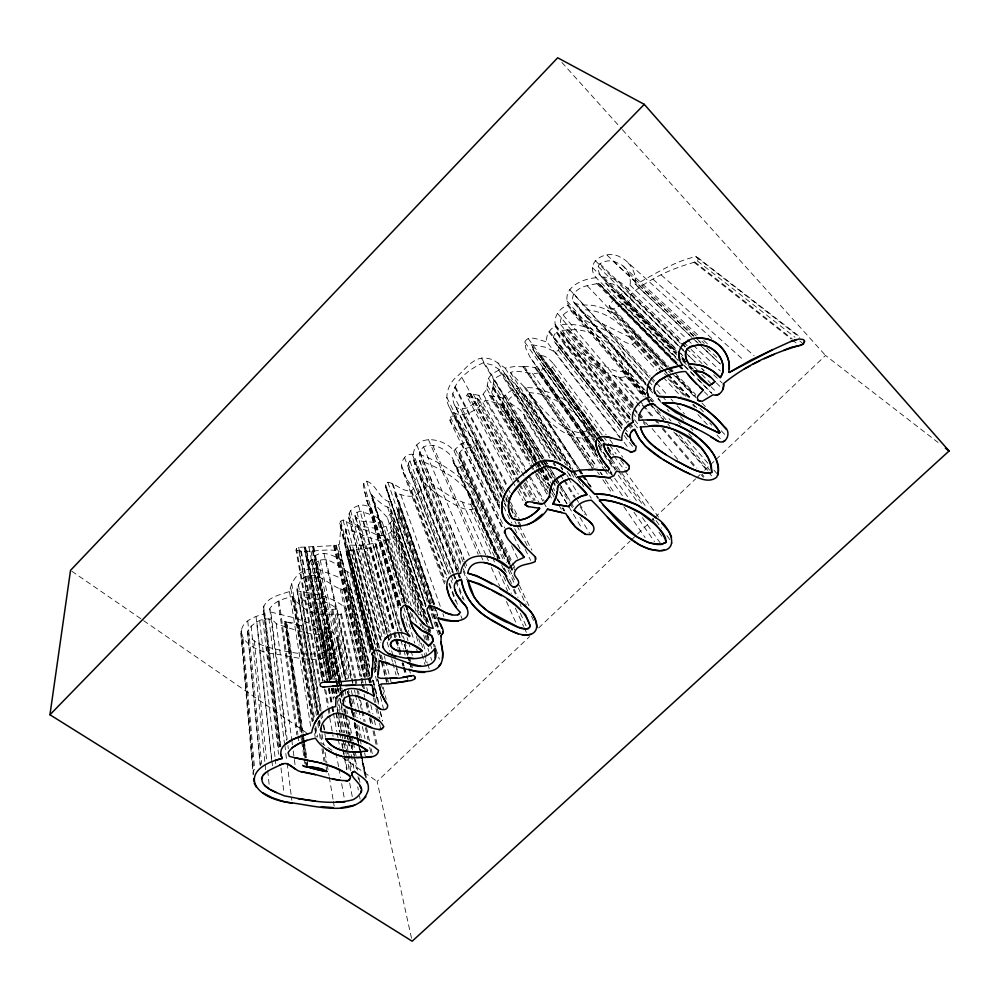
<?xml version="1.0" encoding="UTF-8"?>
<svg xmlns="http://www.w3.org/2000/svg" width="999" height="999" viewBox="0 0 999 999"><rect width="100%" height="100%" fill="white"/><g stroke="black" fill="none" stroke-linecap="round" stroke-linejoin="round"><path stroke-width="0.75" stroke-dasharray="5 3.75" d="M460.751 577.971L413.973 459.727L413.436 460.252C407.467 459.69 407.292 466.433 409.203 470.354L448.851 574.363M499.225 507.13L466.633 441.558C462.4 433.429 448.988 426.436 450.312 416.845L453.009 415.846L455.269 416.82L464.523 429.657L476.098 441.408L502.922 493.693M536.663 460.664L492.794 387.088L494.006 379.845L496.94 377.01L501.835 374.513L504.245 373.813L505.606 374.463L518.731 388.087L570.604 468.693M567.932 341.446C576.71 351.136 588.461 357.492 599.8 363.686C603.621 364.635 624.387 378.459 623.451 367.557C618.244 344.643 591.158 327.11 568.369 330.007L561.987 330.344L566.62 339.797L630.469 419.143M372.689 649.874L347.852 550.461L346.978 550.312L346.029 550.849L348.077 559.103L353.446 568.831L353.109 571.278L350.187 573.014C339.797 568.806 328.621 554.12 316.596 561.913L316.071 567.932C326.611 574.637 344.305 575.374 350.412 587.874L348.027 590.322C332.242 590.784 320.642 569.78 305.17 576.898A10.889 9.428 -11.4 0 0 300.924 580.194L297.078 588.036L297.377 590.859C314.473 593.893 333.067 596.291 346.216 608.803C344.418 618.281 328.908 613.786 321.69 614.26C309.59 613.586 299.163 606.505 292.67 596.54C284.403 598.389 274.4 601.086 269.73 608.791L270.804 612.075L287.163 739.435M444.48 583.878L403.159 472.252C398.938 464.498 403.509 453.059 413.386 454.333L459.577 570.342M433.616 604.757L395.017 493.056C402.759 494.78 414.535 500.374 419.518 491.008C422.527 482.567 410.901 477.959 409.203 470.354M509.153 564.56L462.237 464.922C463.698 460.839 457.592 458.204 458.728 454.645C461.301 446.69 470.442 448.551 476.048 445.354L476.098 441.408M355.02 515.184L355.032 515.896A2.722 2.423 -14.9 0 0 355.294 516.733L360.839 520.854A10.452 9.316 -15.6 0 0 363.624 521.453C367.644 520.829 391.121 526.61 376.835 517.544A32.193 28.359 -14.8 0 0 372.14 515.097L360.514 511.251A5.982 5.32 -15.1 0 0 359.39 511.338L356.256 512.849A7.093 6.319 -15.3 0 0 355.544 513.936L355.02 515.184L387.487 633.728M403.159 472.252L407.305 480.019L413.698 488.536L411.613 490.621C402.372 492.295 396.079 483.416 387.874 482.242L385.577 484.777L385.676 486.975L425.736 606.83M395.017 493.056C394.88 498.076 402.372 503.708 397.889 508.216L397.927 510.601C398.751 520.679 403.084 536.675 388.811 539.772C373.763 543.419 360.389 531.643 345.829 529.645L344.717 543.444L370.966 649.387M370.754 649.625L339.548 523.526C339.885 520.379 344.131 518.793 346.216 521.328C354.245 527.222 364.635 529.22 373.688 533.329C383.316 539.285 398.164 532.267 392.557 519.817C385.364 532.455 369.43 527.135 358.004 525.836A18.482 16.483 -15.7 0 1 353.434 523.301C339.161 513.349 361.351 497.977 370.966 508.828L400 605.382M280.806 746.141L264.885 613.823C224.975 623.089 241.646 649.475 273.501 653.945C292.557 655.456 330.632 670.292 337.987 643.481L337.949 642.607C338.536 634.777 330.819 631.518 326.011 626.935L323.414 629.145L333.129 679.457M620.004 437.937L546.69 341.633C545.766 334.927 549.912 328.758 555.794 325.924L555.319 325.387C553.334 316.533 559.802 307.342 568.394 305.132L645.779 394.056M621.878 428.571L555.519 343.144C552.285 339.997 552.884 333.991 557.142 332.168C565.322 352.26 586.775 361.813 604.695 371.553C611.276 374.3 622.527 381.63 628.458 373.963C630.681 341.945 588.96 321.278 560.639 324.625C558.304 315.771 571.266 304.832 577.272 314.76C586.838 323.014 599.375 326.473 610.027 333.042C617.694 336.089 623.9 343.768 632.429 344.23C641.346 339.485 632.167 329.046 627.185 325.112C617.644 315.147 605.569 307.13 591.658 305.282C583.866 304.52 568.144 306.793 573.801 293.856C579.32 285.764 590.134 285.177 598.801 283.304L678.109 363.848M319.305 682.567L296.029 550.199L296.466 548.276L298.689 547.327L335.789 545.579L366.408 676.248M499.662 508.728L449.35 407.38C444.18 397.814 447.577 385.676 454.957 378.271C464.635 370.679 473.551 355.095 488.024 358.441A27.71 25.45 -31.4 0 1 494.368 360.602L505.169 368.119L514.747 366.483L523.563 366.795L592.807 468.731M601.548 276.973L606.405 277.322A32.405 29.196 -45.7 0 1 615.534 279.595L621.203 282.867L628.171 288.923L629.994 285.09A18.357 16.533 -48.3 0 0 630.282 280.382L628.383 273.064L623.938 266.845A23.389 21.091 -48.2 0 0 621.203 264.61L614.385 261.538L608.915 260.839A19.206 17.333 -48.6 0 0 601.386 262.874C595.491 265.447 598.776 273.227 601.548 276.973L677.135 352.147M511.988 480.244L466.533 395.829C468.618 389.96 476.635 396.578 481.031 395.204A4.133 3.796 -30.9 0 0 482.679 394.655L486.6 389.585L488.523 378.521A12.45 11.389 -33.2 0 1 489.885 376.373L493.531 373.002L499.537 369.73L555.943 459.39M594.917 438.299L581.68 420.079L567.694 407.23A49.725 44.256 -31.8 0 0 563.811 404.682L552.36 398.489A201.286 174.251 -21.7 0 0 546.041 395.829L539.023 393.806L529.12 392.52L581.818 473.976M678.383 360.714L596.166 277.747C583.079 262.088 607.005 248.564 620.342 257.218A28.184 25.437 -48.3 0 1 627.022 261.676L711.975 338.561M385.676 486.975L390.934 502.035C379.258 500.499 377.06 484.577 366.708 481.206L364.273 482.592L363.336 485.564L366.67 500.174L398.651 607.454M492.794 387.088L492.632 389.036A14.585 13.387 -31 0 1 491.883 391.558L489.722 395.691L529.395 463.948M470.354 494.642L472.877 503.159L470.679 504.27L466.97 503.871L452.572 497.927L432.455 484.515A41.034 36.951 -25.5 0 1 428.334 480.232L423.364 472.04L419.555 460.564C438.536 467.132 458.304 478.221 470.354 494.642L501.111 561.251M692.007 337.487L635.077 284.053C636.788 275.824 632.667 267.482 627.022 261.676M270.804 612.075L295.392 618.119L308.766 623.014L322.128 630.419L322.615 632.817L321.191 634.927C306.069 634.278 290.597 628.471 276.248 623.763C268.319 612.862 251.973 622.402 247.49 631.48L260.202 764.884M499.537 369.73L492.195 364.972L483.491 362.712C468.181 369.268 447.04 385.539 454.158 404.308L501.148 496.84M339.548 523.526L340.884 525.262L339.51 544.193L335.789 545.579M463.024 561.763L419.243 454.42C422.677 437.337 446.253 447.415 452.31 457.804L498.401 557.966M413.386 454.333C415.122 432.804 444.043 438.062 453.933 450.811L506.418 562.562M296.029 550.199C309.478 553.621 325.974 547.539 340.234 551.323L341.895 560.751C333.853 555.144 318.606 548.126 312.237 559.465L309.727 561.575L309.503 569.03C298.002 570.941 291.308 581.268 289.485 591.545C280.344 594.705 263.649 597.889 263.336 609.989L279.745 748.051M602.285 446.078L538.174 357.192L539.547 355.819C545.429 354.545 549.912 359.952 553.508 363.798C554.507 369.468 546.416 369.618 542.819 368.007L540.709 372.103C531.306 376.548 520.479 368.706 510.402 372.452L524.787 387.462L532.966 387.874L540.109 389.573L551.585 393.294L561.038 397.689A101.074 89.523 -28 0 1 577.634 409.428C588.661 415.609 601.336 440.209 578.921 437.887C554.033 433.291 539.31 409.503 522.277 392.944C516.421 392.857 510.501 396.091 507.854 401.411C513.424 405.969 531.256 413.998 522.202 422.764L518.044 422.54L513.286 419.518A45.867 41.446 -36.2 0 1 506.968 413.474L500.961 404.158L485.402 400.025C478.484 410.402 457.442 422.664 449.35 407.38M418.593 614.872L387.262 517.382L390.884 513.099A4.446 3.959 -17.5 0 0 391.071 511.975L389.46 507.967L385.114 506.106A15.447 13.849 -18.2 0 1 382.967 504.957L371.69 495.267L404.995 603.334M595.404 436.988L535.414 353.733L531.143 344.568L545.279 347.177L555.194 351.973L558.429 350.299L558.965 348.663L558.928 346.965L555.519 343.144M665.734 366.596L609.889 308.142L609.228 305.794L609.964 304.121L614.085 299.45L682.579 369.131M595.941 450.911L530.531 358.104L525.973 348.863L524.712 342.07C528.921 333.616 540.397 341.134 546.69 341.633M347.852 550.461L373.351 547.502L375.811 546.378L376.286 544.18L374.95 543.119L363.211 545.242L354.82 545.254L347.39 545.017L344.717 543.444M596.166 277.747C582.392 278.659 561.001 287.899 568.394 305.132M609.889 308.142L613.523 309.016L623.101 303.821A7.193 6.431 -47.4 0 0 627.26 303.321L630.719 299.038L630.719 294.393C648.701 279.046 671.39 268.581 694.08 262.362L696.415 261.9L698.114 259.765L697.851 257.817L695.866 256.631C674.337 261.388 654.782 274.026 635.564 284.565M539.885 459.028L503.171 398.164L506.593 393.756L512.15 389.897A15.709 14.211 -33.1 0 1 516.196 388.586L518.731 388.087M523.563 366.795L526.773 366.321L535.714 367.644L536.825 366.046L530.531 358.104M453.933 450.811L459.927 444.518L466.633 441.558M462.237 464.922L460.127 467.02C455.057 468.506 452.872 461.6 452.31 457.804M466.533 395.829C480.094 400.574 483.466 396.953 468.256 407.38A16.621 15.297 -29 0 1 464.76 408.479L459.465 408.791L456.006 407.417A25.812 23.664 -30.5 0 1 454.57 405.119L454.158 404.308M370.966 508.828L371.478 508.316L368.581 505.432L366.67 500.174M579.895 309.89L592.719 319.068L628.783 336.7L629.333 336.151C621.066 323.239 607.28 313.374 592.057 310.589A52.148 46.903 -40.3 0 0 584.04 309.79L579.895 309.89L645.854 384.303M411.501 938.173L377.123 781.393L529.595 636.563M538.636 627.971L630.119 541.071M631.256 539.997L649.325 522.827M650.449 521.765L653.846 518.543M654.969 517.47L695.629 478.846M696.765 477.772L700.149 474.55M704.67 470.267L709.19 465.971M710.314 464.897L714.834 460.601M715.971 459.528L825.524 355.469L938.049 442.482M678.508 345.841L623.738 292.332L619.318 295.741L611.9 290.047L605.744 282.992L612.662 283.903L619.355 287.862L678.683 345.904M583.216 421.99L585.614 426.173L586.638 430.794L582.492 432.53A25.549 22.677 -36.9 0 1 577.572 432.33C556.63 427.759 542.957 408.653 529.258 393.831M336.9 608.741C325.811 610.938 311.438 609.865 303.696 600.436A41.571 36.114 -13.3 0 1 301.411 597.377C313.848 598.051 327.048 600.574 336.9 608.741L352.897 682.717M301.498 740.371L284.34 621.565L285.115 621.278L302.36 736.325M247.49 631.48C250.175 642.095 263.399 646.078 272.902 648.501C289.635 652.197 307.979 656.63 324.9 652.222A13.474 11.401 -12.4 0 0 330.619 647.414C334.777 640.571 326.723 634.44 323.414 629.145M303.109 733.116L286.738 622.027L293.981 623.051L302.647 626.41L317.445 714.997M413.973 459.727C416.371 478.708 431.381 491.545 447.19 500.249C455.544 504.745 465.159 512.325 475.149 508.591C483.878 501.273 473.688 488.798 467.457 483.354C453.096 471.578 437.038 460.064 419.243 454.42M503.184 398.164A82.68 73.864 -26 0 0 494.43 396.403L489.722 395.691M284.34 621.565L285.689 622.115M286.738 622.027L297.752 625.399A80.42 70.417 -12.2 0 0 302.647 626.41M71.816 571.241L142.37 619.805M143.644 620.691L309.128 734.59M320.679 742.544L332.217 750.486M342.482 757.554L377.123 781.393M614.085 299.45L608.741 294.68M697.352 257.317L799.824 336.763M695.866 256.631L799.637 337.312M697.439 260.989L794.904 337.212M799.774 341.034L802.209 342.932M694.642 261.8L792.145 338.786M694.08 262.362L790.833 338.773M792.057 339.747L796.952 343.606M661.176 274.975L754.083 355.694M653.021 279.208L744.355 360.726M623.064 266.034L699.238 336.313M703.783 340.509L708.328 344.705M628.383 273.064L696.278 336.039M701.947 341.283L704.208 343.381M606.917 255.07L695.391 337.412M696.515 338.461L702.172 343.731M706.693 347.939L716.857 357.417M613.049 261.164L694.405 337.025M698.925 341.246L701.186 343.356M635.077 284.053L691.47 336.938M695.978 341.159L698.239 343.281M703.883 348.564L720.803 364.435M693.131 338.549L698.776 343.843M699.912 344.905L720.229 363.961M387.262 517.382L377.684 507.442L373.264 500.199A31.031 27.835 -19.2 0 1 371.69 495.267M629.994 285.09L686.488 338.773M687.612 339.847L692.132 344.143M693.269 345.217L720.379 370.979M626.448 287.25L682.492 341.183M683.616 342.27L689.984 348.414M691.108 349.5L708.603 366.321M599.85 263.724L680.981 342.22M682.092 343.294L686.538 347.59M630.719 294.393L680.831 342.957M681.355 343.506L685.814 347.827M686.388 348.351L701.985 363.461M713.673 374.825L722.027 382.892M595.129 260.539L681.043 343.931M598.164 266.596L678.92 345.567M680.019 346.653L684.452 350.974M679.782 346.978L695.267 362.137L679.357 346.815M701.897 368.631L704.12 370.804M701.598 368.606L704.058 370.879M716.283 382.842L721.84 388.286M621.053 294.505L676.311 349.238M680.731 353.609L682.941 355.806M694.005 366.745L697.314 370.03M701.735 374.413L711.688 384.265M603.546 277.21L677.247 350.212M678.346 351.298L682.754 355.656M592.395 267.595L676.435 351.124M681.518 356.506L684.814 359.777M627.26 303.321L676.835 352.709M682.342 358.191L685.651 361.488M690.059 365.871L693.368 369.168M710.988 386.725L716.495 392.207M619.318 295.741L676.548 352.809M682.055 358.291L685.364 361.588M689.76 365.971L693.069 369.268M605.744 282.992L676.323 353.471M681.83 358.978L692.856 369.992M611.276 289.435L677.21 355.419M682.704 360.914L692.594 370.816M623.101 303.821L676.623 357.692M684.265 365.384L694.093 375.274M698.463 379.67L711.575 392.869M622.527 303.546L678.171 359.59M684.715 366.183L711.987 393.668M679.195 364.96L683.541 369.368M598.801 283.304L677.934 364.198M679.02 365.297L683.378 369.73M597.926 283.404L682.742 369.792M704.432 391.87L707.679 395.192M677.846 365.072L600.586 285.539M678.146 365.372L682.479 369.78M613.473 300.012L676.435 364.223M596.915 283.666L675.886 364.298M620.079 288.511L623.738 292.332M613.523 309.016L668.693 366.396M669.767 367.532L674.1 372.028M675.174 373.151L695.729 394.53M609.228 305.794L668.269 367.37M669.342 368.494L672.564 371.853M676.86 376.336L695.117 395.367M631.118 329.083L667.582 367.157M668.656 368.269L671.877 371.628M676.161 376.111L695.466 396.266M701.897 402.984L706.193 407.467M634.577 333.454L666.907 367.27M667.981 368.394L671.216 371.778M675.536 376.286L696.003 397.702M672.177 373.351L695.804 398.077M587.125 285.702L664.248 366.708M668.531 371.203L670.679 373.451M607.404 310.052L662.911 368.743M663.985 369.867L667.182 373.251M668.244 374.388L690.671 398.089M636.063 340.622L662.687 368.793M663.748 369.917L666.945 373.301M668.019 374.425L690.384 398.089M699.974 408.229L705.294 413.861M721.278 430.769L725.536 435.277M624.75 329.757L660.739 367.919M667.095 374.65L689.322 398.226M629.333 336.151L660.239 369.018M664.497 373.551L686.875 397.352M693.269 404.145L697.527 408.678M628.783 336.7L661.775 371.865M668.156 378.671L685.177 396.828M692.632 404.757L694.755 407.03M709.652 422.914L711.788 425.187M632.429 344.23L656.718 370.317M663.061 377.123L681.006 396.403M697.901 414.548L707.404 424.75M716.907 434.965L721.141 439.498M602.509 323.639L650.249 376.186M651.286 377.335L655.444 381.905M656.48 383.042L666.857 394.468M671.003 399.038L673.089 401.323M677.235 405.894L684.502 413.898M573.801 293.856L649.425 377.447M650.461 378.596L654.607 383.179M569.605 289.51L649.75 378.171M561.863 62.413L621.266 128.434M622.302 129.595L825.524 355.469M621.765 351.198L647.539 379.92M648.563 381.069L652.697 385.664M656.818 390.272L660.938 394.867M661.962 396.016L666.083 400.611M680.519 416.695L683.616 420.142M690.821 428.196L692.881 430.494M576.423 304.508L646.103 382.867M647.127 384.016L652.247 389.785M573.351 301.686L645.554 383.004M649.687 387.649L651.748 389.972M574.562 303.484L645.891 383.878M646.927 385.052L652.085 390.871M646.877 385.464L652.035 391.271M658.216 398.251L660.277 400.574M615.646 351.074L645.516 384.827M649.637 389.485L652.722 392.982M657.879 398.801L660.963 402.297M667.145 409.278L669.205 411.6M678.471 422.077L680.531 424.413M688.773 433.716L691.857 437.212M566.97 300.924L645.242 390.359M629.008 372.902L645.404 391.67M650.524 397.527L654.62 402.222M668.955 418.643L671.003 420.991M687.399 439.747L707.879 463.211M714.023 470.242L717.107 473.763M650.786 399.75L652.822 402.098M573.738 311.626L645.829 394.518M649.887 399.188L651.922 401.523M567.444 305.407L645.666 395.567M623.526 370.704L645.829 396.453M646.84 397.614L650.898 402.297M656.98 409.315L666.108 419.855M679.295 435.064L709.715 470.179M570.604 310.527L645.229 396.815M646.241 397.977L650.274 402.647M622.29 371.303L646.565 399.413M647.577 400.587L650.611 404.108M651.623 405.282L663.761 419.33M667.794 424.026L669.817 426.361M675.886 433.391L710.277 473.226M625.998 376.511L643.281 396.566M649.387 403.646L663.611 420.167M673.788 431.968L707.329 470.904M708.341 472.077L712.412 476.798M619.655 377.135L638.723 399.6M639.722 400.786L642.732 404.333M643.743 405.519L654.77 418.519M655.781 419.705L658.791 423.251M662.799 427.984L696.915 468.181M701.935 474.088L703.933 476.461M618.269 376.81L638.286 400.449M642.282 405.182L653.296 418.181M654.295 419.368L657.292 422.914M662.3 428.821L694.317 466.658M701.323 474.925L703.321 477.297M563.161 314.972L640.297 406.73M557.442 313.336L634.565 406.131M596.94 362.013L633.403 405.981M639.31 413.111L643.256 417.869M652.122 428.559L677.747 459.465M569.018 329.707L633.004 407.093M633.99 408.279L637.924 413.049M638.91 414.235L641.87 417.807M645.804 422.565L647.777 424.95M567.857 329.508L637.175 413.399M638.149 414.597L641.096 418.169M642.082 419.355L646.415 424.75M566.845 329.645L631.493 408.254M643.244 422.54L645.204 424.925M560.639 324.625L637.025 417.994M561.987 330.344L630.606 414.935M634.527 419.767L639.422 425.811M555.132 324.563L630.494 417.994M555.319 325.387L630.694 418.943M634.377 424.001L638.286 428.858M555.044 326.323L630.357 420.079M535.414 353.733L538.174 357.192M557.142 332.168L628.783 421.953M629.745 423.164L632.654 426.81M556.331 332.48L627.822 422.315M628.783 423.526L631.68 427.172M563.973 343.918L626.835 423.214M627.809 424.438L630.706 428.096M549.462 331.268L624.537 427.085M553.371 337.175L623.264 426.536M624.213 427.759L628.046 432.654M548.901 331.893L622.889 426.61M558.928 346.965L621.915 427.947M625.736 432.854L628.596 436.538M557.005 344.792L621.653 427.972M625.461 432.867L628.309 436.538M625.674 433.454L628.508 437.112M558.429 350.299L620.304 430.494M624.113 435.427L633.628 447.764M555.194 351.973L620.317 437.375M624.1 442.32L628.808 448.514M553.508 363.798L606.181 434.802M609.865 439.797L612.637 443.531M616.333 448.514L622.802 457.23M552.609 367.482L602.322 435.139M603.234 436.388L608.766 443.906M609.677 445.167L616.121 453.933M620.729 460.202L626.248 467.719M541.158 355.582L599.425 435.464M600.337 436.713L603.97 441.708M607.617 446.703L613.074 454.183M550.362 368.456L604.345 442.52M607.617 447.202L613.498 455.082M613.985 455.944L624.475 470.142M624.912 470.929L658.578 517.132M528.134 338.436L599.038 435.801M540.084 355.781L598.176 435.714M599.088 436.963L602.709 441.958M607.255 448.201L611.788 454.445M539.547 355.819L597.564 435.751M598.476 437L602.097 441.995M608.441 450.749L611.163 454.495M531.143 344.568L596.952 435.289M597.864 436.551L601.523 441.595M532.717 349.313L596.028 437.05M596.927 438.311L601.448 444.58M611.8 459.228L620.841 471.753M621.74 473.014L647.052 508.091M656.081 520.629L661.513 528.146M666.932 535.664L672.352 543.181M596.316 438.249L601.76 445.829M598.513 443.306L602.122 448.326M610.227 459.602L617.419 469.63M618.319 470.891L643.531 505.981M652.534 518.518L654.333 521.028M524.712 342.07L593.98 438.823M543.331 368.369L594.58 440.01M598.189 445.03L615.272 468.918M542.819 368.007L594.03 439.622M598.513 445.904L615.584 469.78M586.638 430.794L594.78 442.195M599.3 448.539L614.66 470.079M618.269 475.149L638.161 503.021M658.94 532.18L663.461 538.511M536.825 366.046L594.193 447.29M540.709 372.103L596.003 450.512M610.277 470.754L612.062 473.276M582.492 432.53L595.916 451.598M610.227 471.94L613.811 477.023M614.697 478.296L629.907 499.9M642.432 517.707L661.226 544.393M539.772 372.552L595.816 452.285M610.052 472.539L611.838 475.074M535.714 367.644L597.352 455.482M539.073 372.977L598.563 457.842M599.45 459.103L605.669 467.969M606.555 469.243L610.988 475.574M534.627 367.395L605.007 467.932M582.217 437.962L603.633 468.681M604.52 469.967L623.264 496.84M633.965 512.2L654.482 541.645M532.529 373.364L597.052 467.145M600.586 472.29L602.36 474.862M571.765 430.869L596.503 466.87M600.037 472.003L601.81 474.575M605.344 479.72L615.072 493.868M623.9 506.718L645.117 537.587M541.52 389.997L594.105 466.945M597.614 472.077L599.363 474.637M602.872 479.77L612.512 493.881M524.113 366.258L593.468 468.094M522.952 366.583L592.095 468.494M529.12 392.52L579.158 468.643M580.007 469.93L591.033 486.713M596.965 495.741L598.663 498.314M525.524 387.437L578.359 467.869M579.208 469.168L582.617 474.35M583.466 475.649L591.146 487.325M582.667 475.262L590.297 486.9M596.241 495.954L597.926 498.538M524.163 387.05L577.659 468.756M578.508 470.054L581.056 473.951M581.905 475.237L586.151 481.73M510.402 372.452L572.839 469.006M573.676 470.304L577.06 475.524M525.062 395.716L572.827 469.642M573.663 470.941L577.01 476.136M582.042 483.916L583.716 486.513M589.585 495.591L591.258 498.176M522.277 392.944L571.166 468.831M572.015 470.142L577.072 477.997M577.909 479.295L581.281 484.527M573.95 473.901L577.297 479.095M505.169 368.119L567.657 465.422M517.057 388.449L566.183 465.234M571.191 473.039L574.512 478.246M506.655 375.474L561.7 462.025M569.205 473.838L570.866 476.461M505.606 374.463L561.338 462.212M567.157 471.391L570.479 476.623M497.952 362.824L560.064 460.714M503.121 374.026L557.654 460.452M566.733 474.862L568.394 477.485M515.459 394.318L557.642 461.263M560.951 466.521L562.599 469.143M568.394 478.334L578.321 494.093M560.926 467.307L562.587 469.942M498.738 370.092L555.019 459.815M523.738 414.273L550.761 457.667M554.033 462.937L555.669 465.559M564.672 480.032L575.312 497.127M576.136 498.451L578.596 502.397M579.408 503.708L587.599 516.858M525.199 418.194L549.812 457.854M553.096 463.136L554.732 465.784M560.476 475.037L562.937 479.008M563.761 480.319L574.425 497.502M580.169 506.755L585.089 514.697M505.357 394.992L543.956 458.191M544.755 459.503L547.976 464.772M551.198 470.042L555.207 476.623M556.018 477.934L558.429 481.88M559.228 483.204L569.68 500.324M522.202 422.764L544.143 458.691M544.954 460.027L547.39 464.023M548.201 465.347L555.519 477.322M556.331 478.658L570.142 501.273M570.953 502.609L573.389 506.605M579.882 517.245L589.635 533.216M481.393 358.067L554.682 478.434M555.494 479.757L569.218 502.335M570.029 503.671L572.452 507.654M494.006 379.845L542.17 459.24M542.969 460.564L545.379 464.535M546.178 465.859L553.409 477.759M554.208 479.083L556.618 483.054M483.491 362.712L542.17 459.465M542.981 460.789L545.392 464.772M518.044 422.54L540.546 459.815M541.346 461.151L551.798 478.459M559.827 491.77L582.317 529.058M540.684 460.352L543.081 464.323M543.881 465.646L551.86 478.871M552.659 480.194L555.844 485.489M559.84 492.107L567.02 504.008M493.356 383.104L539.298 459.577M539.772 460.227L542.507 464.897M543.306 466.221L552.11 480.869M552.572 481.506L555.769 486.825M488.523 378.521L537.337 460.202M538.136 461.538L540.546 465.546M541.346 466.895L550.948 482.954M493.319 387.575L537.25 461.188M538.049 462.525L540.447 466.533M541.246 467.882L550.024 482.604M553.221 487.949L554.82 490.634M537.462 462L540.659 467.345M541.458 468.693L550.224 483.404M492.782 388.112L535.826 460.452M536.625 461.788L539.81 467.157M540.609 468.494L549.388 483.229M501.96 405.045L538.436 466.508M539.223 467.844L549.537 485.214M550.324 486.55L554.295 493.231M558.254 499.912L559.84 502.584M563.011 507.929L564.597 510.601M502.472 406.293L538.186 466.508M538.985 467.857L549.3 485.252M550.099 486.588L554.058 493.281M558.029 499.975L559.615 502.647M562.799 508.004L564.385 510.676M503.708 408.766L537.924 466.496M538.723 467.832L549.063 485.289M552.247 490.659L554.632 494.692M557.817 500.062L559.415 502.747M562.587 508.116L564.185 510.801M500.961 404.158L534.977 461.55M535.764 462.887L538.136 466.895M538.923 468.219L549.213 485.576M549.999 486.913L554.745 494.917M555.544 496.253L559.49 502.934M562.662 508.266L564.235 510.939M498.963 403.534L533.578 462.237M534.365 463.573L548.526 487.587M551.673 492.932L554.033 496.928M558.753 504.932L561.9 510.277M487.237 385.114L535.926 467.907M536.713 469.243L548.488 489.273M491.82 396.054L531.73 464.323M537.212 473.688L548.164 492.42M548.951 493.768L552.085 499.113M486.8 388.811L530.644 463.986M531.431 465.334L533.778 469.355M534.552 470.704L547.864 493.531M530.169 465.284L532.504 469.293M535.614 474.65L547.277 494.73M483.241 394.293L525.749 468.768M530.394 476.898L544.305 501.261M485.402 400.025L527.559 474.138M528.321 475.487L542.882 501.086M543.656 502.435L546.715 507.829M478.646 395.142L524.363 476.548M525.124 477.909L538.836 502.335M478.771 399.163L520.104 473.289M525.362 482.717L535.127 500.237M477.285 398.526L519.705 474.887M524.25 483.079L534.103 500.799M473.239 394.143L518.206 475.536M523.451 485.027L532.442 501.311M462.275 378.146L519.805 483.041M470.404 393.643L515.721 476.373M516.458 477.734L519.43 483.154M520.179 484.515L528.346 499.438M469.343 393.431L518.219 482.929M518.956 484.29L527.097 499.2M467.52 393.881L513.886 479.395M519.043 488.898L525.661 501.123M512.724 481.605L514.922 485.689M517.857 491.133L522.989 500.661M455.119 386.376L507.467 485.789M454.795 387.312L507.117 486.963M507.842 488.324L510.701 493.781M462.175 408.816L506.206 493.781M506.918 495.142L509.752 500.624M510.464 501.998L519.692 519.817M463.636 414.323L503.496 491.608M510.614 505.419L516.308 516.458M519.155 521.977L520.579 524.737M452.609 393.606L502.997 491.446M505.844 496.965L507.255 499.712M462.637 414.348L503.084 493.044M505.919 498.563L507.342 501.323M510.889 508.229L515.147 516.508M517.981 522.04L519.405 524.8M505.744 499.188L507.155 501.948M510.689 508.828L514.922 517.082M519.155 525.337L531.868 550.099M476.048 445.354L502.122 496.515M502.822 497.902L506.343 504.807M514.797 521.403L516.208 524.175M516.92 525.549L527.484 546.291M456.006 407.417L501.823 497.539M504.632 503.084L506.043 505.856M504.42 503.271L506.056 506.505M473.451 446.84L500.699 500.899M503.496 506.443L511.875 523.064M514.672 528.608L517.47 534.153M525.149 549.4L530.731 560.489M446.753 397.302L499.55 502.709M456.131 417.994L499.812 505.519M452.897 412.387L499.537 505.969M454.108 415.896L499.6 507.367M513.786 536.426L520.029 548.988M450.312 416.845L504.732 527.947M461.75 443.544L503.346 528.946M511.538 545.754L517.669 558.354M449.562 419.917L503.096 530.094M459.965 452.51L512.025 561.675M512.687 563.074L515.359 568.668M459.44 453.621L510.701 561.55M513.374 567.157L514.697 569.954M458.728 454.645L509.852 562.712M460.551 459.065L510.027 563.523M510.564 564.86L513.324 570.504M455.232 448.951L509.478 564.123M510.064 565.009L512.787 571.153M477.085 495.729L509.44 564.373M510.102 565.771L512.737 571.378M519.343 585.377L529.907 607.792M509.815 565.971L511.8 570.179M509.715 569.63L511.7 573.863M512.362 575.274L515.671 582.342M518.319 587.986L526.248 604.932M531.543 616.221L533.528 620.466M460.127 467.02L504.058 561.326M507.992 569.767L514.56 583.841M504.383 568.019L506.343 572.589M509.577 579.258L511.513 583.466M514.11 589.073L518.006 597.502M286.189 621.628L303.271 736.475M264.885 613.823L263.336 609.989M456.893 466.883L499.075 558.416M503.608 568.281L504.907 571.091M473.101 502.21L499.113 558.691M513.424 589.747L515.372 593.98M519.93 603.871L521.228 606.693M501.648 565.009L503.596 569.243M452.909 460.502L497.727 558.154M453.459 462.312L497.677 558.753M470.679 504.27L494.542 556.655M503.571 576.473L506.793 583.553M507.442 584.977L511.313 593.468M520.342 613.286L527.435 628.858M470.804 509.54L491.808 556.006M492.445 557.417L494.992 563.049M498.813 571.503L507.729 591.208M515.359 608.104L523.638 626.41M524.275 627.822L526.823 633.453M462.462 502.422L485.726 554.795M486.351 556.206L488.873 561.863M491.383 567.532L499.562 585.926M506.468 601.498L516.533 624.138M432.767 445.329L480.194 553.896M480.819 555.319L483.316 561.038M428.346 439.348L478.196 554.283M423.451 446.703L469.243 555.656M419.792 451.585L464.26 559.84M464.847 561.276L467.22 567.057M416.72 444.817L463.723 559.378M463.611 563.186L465.946 568.918M419.555 460.564L460.939 562.937M463.274 568.706L467.357 578.808M422.602 470.254L460.914 565.334M463.224 571.091L466.708 579.745M371.391 494.08L404.995 602.784M412.3 454.358L458.878 571.853M413.436 460.252L457.267 571.378M457.842 572.814L460.114 578.583M416.82 469.817L459.39 577.934M420.067 486.813L453.346 572.489M453.908 573.938L455.606 578.296M456.168 579.745L464.06 600.074M409.89 461.088L453.084 572.39M453.646 573.838L455.894 579.62M420.217 489.31L452.535 572.789M453.096 574.225L455.319 579.982M455.881 581.43L462.562 598.701M408.229 463.723L450.537 573.975M451.086 575.424L453.321 581.218M404.42 457.292L448.926 573.926M451.048 580.144L452.147 583.029M413.698 488.536L447.24 577.41M449.438 583.229L457.679 605.082M415.609 495.392L446.715 578.071M448.901 583.866L455.457 601.273M460.914 615.784L462 618.681M411.613 490.621L445.392 581.206M401.698 465.884L445.017 582.38M400.736 494.555L440.272 606.318M442.869 613.673L443.906 616.608M392.894 483.953L434.815 604.695M399.413 504.283L434.028 604.22M436.063 610.102L438.099 615.971M392.02 483.241L433.803 603.92M396.965 498.289L433.841 604.907M434.203 606.031L437.762 616.296M434.128 606.231L437.175 615.047M398.663 507.292L432.117 604.632M432.617 606.106L437.187 619.38M397.889 508.216L430.706 604.195M431.218 605.669L440.809 633.728M397.639 509.465L430.045 604.47M430.544 605.931L440.01 633.703M397.927 510.601L429.845 604.258M430.344 605.719L439.822 633.528M387.874 482.242L429.42 604.345M429.745 605.257L439.697 634.502M397.614 514.21L427.947 603.821M428.446 605.294L439.385 637.612M385.577 484.777L426.148 605.806M387.774 491.92L425.674 605.119M386.588 488.961L425.824 606.306M388.549 501.51L429.395 624.862M390.272 509.04L428.608 624.949M428.858 625.686L431.031 632.267M397.889 533.279L427.672 623.676M429.632 629.595L430.606 632.567M434.503 644.417L435.489 647.377M435.976 648.863L439.385 659.24M390.784 513.399L427.485 625.099M427.972 626.573L429.907 632.454M392.557 519.817L426.536 623.388M428.484 629.308L429.458 632.267M433.341 644.093L434.303 647.052M387.525 506.943L425.199 622.19M427.609 629.582L428.583 632.529M392.957 528.059L422.19 618.056M425.537 628.383L426.498 631.343M426.973 632.817L429.37 640.197M392.919 528.833L421.653 617.432M427.397 635.152L429.795 642.532M430.269 644.005L431.705 648.438M390.097 522.839L419.83 614.909M423.676 626.785L424.625 629.757M426.548 635.689L428.471 641.633M421.441 623.738L422.864 628.171M425.237 635.551L426.66 639.984M390.921 532.717L416.034 611.326M419.83 623.189L420.779 626.161M423.613 635.052L425.037 639.51M427.884 648.401L428.833 651.373M430.731 657.305L431.68 660.264M386.126 526.323L411.251 605.956M414.972 617.744L416.833 623.651M423.339 644.293L426.598 654.62M388.811 539.772L409.178 604.795M411.963 613.661L414.273 621.041M421.216 643.206L422.602 647.639M424.45 653.558L427.235 662.424M427.697 663.898L429.545 669.805M382.08 521.578L407.542 603.284M410.402 612.062L412.637 619.617M418.756 638.836L421.066 646.278M425.249 659.665L426.173 662.649M384.99 535.164L406.193 603.646M406.655 605.132L410.801 618.531M416.333 636.4L419.105 645.329M421.865 654.258L425.087 664.685M371.953 495.005L405.307 603.034M405.756 604.507L409.877 617.832M406.818 608.703L410.464 620.541M405.457 604.807L409.565 618.131M372.352 497.802L404.82 603.184M405.282 604.67L409.39 618.031M366.708 481.206L404.32 603.671M378.022 522.652L403.446 605.993M403.896 607.479L414.797 643.206M416.608 649.15L417.52 652.135M371.478 508.316L401.049 606.281M403.284 613.711L408.666 631.518M363.636 483.441L400.636 606.293M370.042 508.254L399.413 606.256M364.66 491.895L399.5 608.453M374.513 528.084L398.301 608.054M407.117 637.662L407.992 640.634M408.429 642.107L410.639 649.512M411.076 650.998L412.4 655.431M376.286 544.18L404.208 639.422M404.645 640.908L409.003 655.794M409.44 657.28L410.751 661.75M411.188 663.236L412.487 667.707M374.95 543.119L400.537 630.856M400.974 632.342L402.709 638.286M404.445 644.23L405.744 648.701M406.181 650.187L409.215 660.589M409.64 662.075L411.376 668.031M375.811 546.378L400.162 629.907M404.508 644.83L405.819 649.3M406.256 650.799L407.555 655.269M407.992 656.768L409.29 661.238M409.727 662.724L411.476 668.693M372.927 543.431L398.264 631.231M398.701 632.717L400.412 638.661M400.849 640.159L403.421 649.075M403.846 650.574L405.144 655.032M409.003 668.431L410.726 674.375M363.399 511.75L397.777 631.143M398.214 632.642L399.925 638.611M363.624 521.453L394.555 630.269M394.98 631.768L396.665 637.724M397.09 639.223L400.062 649.65M370.629 547.914L393.931 630.169M396.478 639.135L399.026 648.114M399.438 649.6L401.136 655.581M403.259 663.061L404.108 666.058M404.533 667.544L407.917 679.52M358.479 505.457L393.781 630.044M370.092 547.489L393.768 631.206M394.193 632.704L398.414 647.652M402.647 662.599L403.496 665.596M403.908 667.095L406.031 674.562M369.58 548.001L393.194 631.768M393.618 633.266L394.88 637.749M395.304 639.248L397.827 648.226M398.251 649.725L399.937 655.706M402.048 663.186L402.884 666.171M403.309 667.669L404.995 673.651M356.88 512.137L390.134 631.743M390.547 633.229L391.795 637.712M359.777 526.411L389.21 632.879M389.622 634.39L390.859 638.885M355.881 517.582L387.637 633.391M388.049 634.902L389.697 640.908M387.749 634.865L389.797 642.332M394.705 660.252L395.529 663.236M395.929 664.735L398.801 675.187M355.082 516.196L387.125 633.366M387.537 634.865L389.598 642.369M362.674 544.817L387.15 634.402M387.562 635.901L389.198 641.87M391.645 650.836L392.457 653.821M396.541 668.756L398.576 676.211M360.926 545.067L385.589 636.213M387.2 642.182L389.635 651.148M391.658 658.628L392.457 661.613M392.869 663.111L396.103 675.062M350.549 510.339L384.715 637.325M349.213 513.399L382.692 639.348M348.963 518.169L381.131 640.247M348.564 516.982L381.218 641.046M356.381 549.562L380.819 642.707M384.365 656.231L385.152 659.228M385.539 660.739L391.059 681.768M354.158 549.949L379.47 647.677M381.418 655.194L382.592 659.715M382.979 661.213L386.875 676.248M387.262 677.747L388.424 682.267M346.216 521.328L379.046 648.463M353.097 549.575L378.658 648.788M380.207 654.795L381.368 659.315M381.755 660.814L387.175 681.855M352.585 550.087L377.684 647.851M379.233 653.87L385.027 676.435M385.402 677.934L386.563 682.442M345.829 529.645L376.173 648.851M376.548 650.361L378.858 659.415M343.107 520.067L375.761 648.588M349.001 550.137L373.614 647.989M374.001 649.487L377.023 661.538M347.39 545.017L373.351 648.376M373.763 649.725L377.11 663.361M383.179 687.175L386.188 699.163M348.364 549.962L373.276 649.3M374.787 655.319L377.048 664.36M340.809 521.203L373.027 649.949M374.5 656.867L377.247 667.944M381.256 683.903L383.891 694.417M340.884 525.262L371.94 650.049M374.575 660.913L376.835 669.992M340.659 525.836L371.291 649.213M374.613 662.487L376.498 670.067M374.725 664.522L376.223 670.579M346.029 550.849L370.979 651.835M374.7 666.907L375.824 671.428M377.684 678.97L378.796 683.491M346.903 555.044L370.804 651.897M374.538 667.032L376.036 673.089M377.535 679.145L378.646 683.678M350.187 573.014L369.742 652.784M373.439 667.832L377.135 682.891M380.457 696.428L383.404 708.478M347.265 572.052L369.805 665.334M373.439 680.381L379.245 704.457M350.299 586.8L369.543 666.72M372.814 680.294L378.621 704.42M380.444 711.962L382.617 721.016M350.412 587.874L369.667 667.881M372.577 679.957L373.663 684.477M374.026 685.988L378.384 704.108M380.207 711.65L382.38 720.716M340.234 551.323L369.78 675.124M338.686 545.104L369.655 675.861M370.017 677.384L371.466 683.428M347.627 583.691L369.493 675.474M369.842 676.972L371.278 682.991M374.862 698.039L375.936 702.547M377.372 708.566L379.882 719.105M341.596 559.615L370.941 683.016M348.027 590.322L368.444 676.61M368.806 678.121L369.88 682.654M373.464 697.801L374.538 702.334M375.961 708.391L378.122 717.469M379.545 723.526L380.619 728.071M338.137 550.374L369.468 683.166M336.301 545.067L367.37 677.172M334.715 545.192L365.497 677.359M334.203 545.704L364.523 676.435M344.131 589.735L364.46 677.547M364.81 679.058L367.62 691.171M370.766 704.794L372.877 713.885M374.275 719.942L376.024 727.509M333.516 545.529L363.711 676.261M341.646 588.886L361.7 676.685M362.05 678.121L363.074 682.729M363.424 684.153L364.46 688.786M367.57 702.409L369.992 713.011M371.341 718.805L372.764 725.112M374.088 730.856L377.884 747.439M345.916 611.65L360.676 676.61M361.014 678.121L362.05 682.654M362.387 684.165L363.424 688.698M366.508 702.297L368.569 711.363M369.942 717.394L371.653 724.949M373.027 730.993L376.461 746.103M340.022 588.324L359.902 676.086M361.263 682.142L362.637 688.199M364.011 694.255L364.697 697.277M366.071 703.333L368.119 712.412M369.493 718.468L371.203 726.023M341.433 613.898L355.469 677.534M355.806 679.045L356.805 683.591M358.479 691.171L359.141 694.193M360.477 700.249L362.487 709.34M362.824 710.863L365.159 721.465M366.496 727.522L369.505 741.158M371.178 748.738L372.515 754.794M340.459 614.035L354.42 677.684M354.757 679.195L355.756 683.741M357.08 689.809L358.079 694.355M358.416 695.866L361.401 709.502M361.738 711.026L364.061 721.628M365.397 727.697L368.057 739.822M369.717 747.389L371.378 754.969M354.52 690.259L355.182 693.281M355.507 694.792L358.441 708.378M358.766 709.889L360.726 718.943M362.362 726.485L364.972 738.573M326.036 559.74L351.448 677.497M351.773 679.008L352.747 683.528M324.013 553.496L350.749 677.971M335.252 614.635L348.788 678.396M351.373 690.534L354.92 707.23M355.244 708.753L357.18 717.856M358.791 725.449L361.363 737.587M364.585 752.771L365.234 755.806M332.792 609.565L347.427 679.108M351.573 698.763L353.159 706.33M354.433 712.374L355.394 716.907M356.98 724.462L360.164 739.585M360.477 741.096L361.114 744.118M331.78 609.702L346.328 679.27M348.539 689.859L349.175 692.881M349.488 694.392L352.023 706.493M353.284 712.537L354.233 717.082M355.507 723.126L358.029 735.227M337.175 637.861L345.704 678.771M349.812 698.476L351.398 706.056M352.659 712.112L353.609 716.658M354.87 722.714L357.405 734.839M361.501 754.545L366.246 777.272M337.949 642.607L345.554 679.108M348.726 694.317L351.261 706.493M351.573 708.004L353.471 717.132M354.745 723.226L357.28 735.389M357.592 736.912L358.853 742.994M360.127 749.075L361.388 755.157M361.713 756.68L366.146 777.971M337.987 643.481L345.592 680.007M348.751 695.229L351.286 707.404M351.598 708.928L353.184 716.545M354.458 722.627L356.993 734.802M360.477 751.548L365.859 777.422M337.937 644.18L345.217 679.22M347.752 691.395L351.548 709.677M351.873 711.201L353.134 717.294M354.408 723.376L357.567 738.611M357.879 740.134L359.153 746.228M359.465 747.751L361.675 758.416M362 759.939L365.484 776.685M320.242 559.989L345.042 679.607M347.54 691.533L350.724 707.005M351.036 708.528L352.622 716.133M354.195 723.751L356.718 735.913M357.043 737.437L358.304 743.531M358.616 745.054L365.247 777.01M318.506 561.051L342.694 679.145M345.167 691.258L345.791 694.28M313.773 546.64L340.647 679.57M340.746 680.157L341.67 684.715M344.131 696.877L345.354 702.959M346.89 710.564L347.515 713.611M348.738 719.692L351.81 734.889M352.123 736.413L353.047 740.983M353.346 742.494L354.895 750.099M355.194 751.623L356.119 756.181M316.596 561.913L340.159 678.633M340.459 680.157L342.295 689.248M342.607 690.759L343.519 695.304M313.261 547.152L339.735 678.633M312.625 546.977L341.296 689.472M341.508 690.671L342.832 697.077M345.167 708.928L346.079 713.486M346.391 715.009L350.349 734.777M350.661 736.3L351.573 740.858M351.873 742.382L353.521 750.374M353.708 751.498L354.62 756.068M355.344 759.502L357.492 770.167M359.016 777.771L359.927 782.342M315.871 564.285L340.821 688.885M313.049 550.711L339.76 684.203M322.814 601.186L338.449 678.958M338.586 680.232L340.871 691.121M341.021 692.382L342.232 698.463M344.355 709.103L345.267 713.661M345.567 715.184L349.513 734.952M349.812 736.463L353.696 755.207M353.996 756.743L356.443 768.943M357.967 776.585L358.566 779.632M316.071 567.932L338.274 679.245M312.35 550.536L340.097 690.584M340.397 692.107L341.621 698.239M343.743 708.953L344.355 712.012M344.667 713.548L348.926 734.977M349.225 736.5L351.66 748.75M326.011 626.935L336.401 678.858M336.501 680.169L339.098 692.557M340.097 698.413L340.996 702.984M341.208 703.209L343.007 712.337M343.094 713.623L347.215 733.641M347.29 734.914L348.414 739.735M348.489 740.996L350.212 748.863M351.186 754.682L354.183 769.892M357.717 786.912L358.316 789.959M359.515 796.041L360.115 799.088M310.976 551.123L338.649 691.882M315.359 575.274L338.324 692.232M339.66 698.101L342.207 711.975M342.669 713.411L346.578 733.316M346.878 734.852L347.789 739.447M348.089 740.971L349.588 748.626M312.237 559.465L335.689 678.845M335.989 680.381L338.087 691.096M308.928 547.015L334.615 678.583M324.163 627.697L334.24 679.457M336.014 688.586L337.2 694.68M337.487 696.203L340.459 711.425M340.746 712.949L344.605 732.729M344.892 734.253L345.779 738.823M346.965 744.917L351.71 769.267M310.664 560.064L333.853 679.557M335.639 688.748L336.825 694.879M334.902 688.598L336.076 694.692M337.262 700.799L339.323 711.463M339.61 712.986L343.444 732.804M343.731 734.327L344.618 738.91M344.917 740.434L350.799 770.916M322.764 631.942L331.843 679.308M333.604 688.486L335.065 696.128M337.125 706.817L337.999 711.4M338.286 712.936L342.095 732.804M344.156 743.493L346.203 754.195M346.491 755.731L349.425 771.003M306.905 550.961L331.306 678.583M317.819 608.316L331.281 678.746M333.042 687.936L334.802 697.127M337.138 709.377L341.521 732.342M341.82 733.878L342.694 738.473M342.994 739.997L344.455 747.652M306.231 550.799L330.794 679.932M305.507 547.065L330.419 679.083M332.155 688.249L333.903 697.427M304.995 547.589L330.095 679.607M331.818 688.723L333.554 697.851M336.426 713.074L340.172 732.841M342.195 743.493L343.057 748.064M343.344 749.575L344.218 754.145M344.505 755.669L347.677 772.402M349.687 783.041L352.572 798.263M321.191 634.927L329.595 679.37M331.331 688.561L333.354 699.288M335.964 713.086L339.435 731.48M339.722 733.004L340.597 737.612M341.758 743.731L342.62 748.338M342.907 749.862L346.678 769.792M304.295 547.415L329.408 680.694M304.97 551.373L329.295 680.619M308.354 575.549L327.947 680.531M329.37 688.136L332.492 704.869M332.779 706.393L333.916 712.474M313.773 607.467L327.447 680.968M328.871 688.623L332.005 705.469M332.292 706.992L333.142 711.588M333.429 713.124L336.85 731.493M337.125 733.029L337.987 737.624M338.274 739.148L339.972 748.338M307.455 575.936L326.923 680.981M328.334 688.586L331.443 705.331M331.718 706.855L332.567 711.425M301.323 551.173L325 680.494M300.624 551.011L324.176 680.319M305.17 576.898L324.038 680.556M325.699 689.697L328.746 706.468M329.021 707.991L329.857 712.574M318.194 653.933L322.889 679.869M324.538 689.023L327.847 707.329M328.122 708.853L333.092 736.313M336.114 753.084L338.599 766.82M338.873 768.343L340.534 777.497M341.633 783.603L344.667 800.374M298.689 547.327L322.752 680.731M298.976 551.61L322.24 681.043M296.466 548.276L319.83 680.331M300.811 591.783L321.391 711.138M321.666 712.674L322.714 718.793M323.776 724.912L324.825 731.031M301.411 597.377L320.979 711.188M323.351 725.024L325.474 737.324M298.439 584.702L320.242 712.337M320.504 713.873L321.566 720.017M309.34 658.865L318.394 712.562M319.692 720.242L320.204 723.301M322.015 734.04L323.826 744.779M325.125 752.459L326.935 763.199M327.185 764.735L329.008 775.474M329.258 777.01L333.142 800.024M333.404 801.548L334.178 806.156M297.078 588.036L318.394 714.697M297.377 590.859L318.194 714.797M319.23 720.916L319.742 723.975M296.828 589.51L317.832 714.822M318.856 720.941L319.618 725.524M318.469 721.103L319.493 727.21M320.766 734.852L322.04 742.482M323.064 748.601L325.874 765.396M326.124 766.92L326.898 771.503M301.461 625.287L316.383 715.334M317.657 722.964L318.419 727.547M319.43 733.653L320.442 739.76M321.953 748.913L323.976 761.126M295.167 599.712L314.585 718.768M315.834 726.41L317.57 737.087M291.683 583.516L313.599 718.868M315.135 727.809L316.608 736.95M293.644 597.602L313.549 720.853M314.797 728.558L316.034 736.251M292.67 596.54L312.662 721.241M314.635 733.553L315.135 736.638M290.909 588.661L312.15 721.678M289.485 591.545L310.926 728.021M303.334 734.652L304.021 739.285M304.245 740.821L306.743 757.791M306.968 759.34L307.655 763.973M303.496 738.024L304.183 742.644M304.408 744.193L306.905 761.163M307.13 762.712L307.817 767.344M302.597 737.874L303.271 742.494M303.496 744.043L305.969 761.013M306.193 762.562L306.868 767.195M286.176 627.097L301.598 732.904M301.823 734.44L302.485 739.035M302.709 740.571L305.17 757.429M285.115 621.278L301.261 732.317M303.059 744.667L305.981 764.71M301.723 741.92L303.946 757.354M304.171 758.89L304.845 763.523M279.058 600.998L297.902 734.39M298.127 735.926L298.988 742.057M278.147 601.473L296.828 734.952M276.248 623.763L291.583 738.673M291.795 740.209L292.407 744.804M293.219 750.936L295.267 766.258M287.949 745.579L288.336 748.651M269.73 608.791L286.501 740.271M268.881 618.443L284.49 743.481M284.865 744.779L286.8 762.012M287.175 763.248L291.795 800.199M263.561 605.956L280.419 746.54M264.123 613.923L279.92 746.278M266.783 647.115L278.634 747.814M280.994 767.944L283.916 792.731M262.837 619.605L278.546 754.208M259.728 621.178L275.075 757.604M275.249 759.153L275.774 763.798M256.918 622.764L272.452 765.696M256.069 616.883L271.641 760.614M254.345 640.796L266.745 761.313M267.707 770.579L269.293 786.026M251.149 625.849L264.972 763.149M265.135 764.685L265.759 770.853M247.777 621.066L261.651 764.06M247.602 632.117L260.339 765.596M243.057 638.598L254.733 769.979M241.371 630.207L253.746 771.39M240.996 631.206L253.434 774.088M240.846 633.166L253.122 774.787"/><path stroke-width="1.5" d="M440.884 642.02L441.321 635.202C446.915 630.257 437.849 623.613 438.186 617.994C448.014 623.488 476.873 623.176 465.247 605.232C459.178 600.399 446.703 582.18 460.689 580.032L461.326 579.408C463.823 601.223 481.518 615.471 499.8 624.887C509.328 629.795 519.73 637.2 531.006 634.315C542.569 629.482 534.178 613.786 527.497 608.279C510.252 593.131 489.622 579.932 467.694 573.214C471.353 554.732 496.528 563.374 504.882 573.738C506.918 578.508 511.625 592.907 518.406 584.215C520.242 579.557 513.061 576.548 514.497 572.539C517.807 563.299 528.521 565.309 535.239 561.5L535.389 556.98L521.965 543.743L511.288 529.183L508.641 528.109L505.419 529.333C502.734 539.685 520.029 548.588 524.188 557.355L516.158 560.901L508.916 568.256C496.753 553.658 463.386 548.551 460.739 573.239C435.826 574.3 449.912 602.809 460.427 612.375L457.917 614.797C447.177 617.007 439.535 606.93 429.92 605.819L427.147 608.766L427.048 610.114L433.191 628.334C419.63 627.072 416.833 608.603 404.782 605.144C395.442 608.241 404.845 631.942 410.002 635.976L409.378 636.575C398.276 625.187 371.141 641.42 388.349 653.508C402.372 658.865 424.712 663.473 434.79 648.538C441.446 667.232 418.593 669.842 406.88 662.512L384.765 654.532L378.209 650.349L375.224 650.237L371.865 654.133L373.439 656.068L371.566 677.397L370.554 678.683L340.347 681.693L323.039 682.267L320.979 682.916L319.942 684.49L320.579 686.313L323.326 687.137L339.223 685.551L370.904 684.727L372.302 685.689L374.138 696.34C364.448 690.059 346.503 682.729 338.986 695.691L337.125 696.403L335.989 698.151L335.639 706.593C322.34 708.953 313.986 720.591 311.651 732.617C301.186 736.151 274.288 742.394 282.28 758.453C240.572 768.219 248.326 795.728 287.287 802.384C310.239 804.095 359.265 820.679 368.394 789.597L368.356 788.623C369.218 779.682 359.977 776.41 354.483 771.415C344.38 775.536 368.668 785.988 359.652 794.23A15.984 12.7 -14.3 0 1 352.859 799.774C330.494 805.656 306.543 800.037 284.278 795.828C276.661 792.369 257.292 787.012 262.999 775.374C267.807 769.854 275.249 767.682 281.556 764.31C289.348 760.689 294.068 770.566 301.149 771.752C317.108 773.376 332.667 781.593 348.701 780.519L350.599 777.122C334.752 762.212 309.503 762.025 289.323 756.318L288.074 752.647C293.843 743.681 305.582 740.521 315.384 738.174C324.038 751.373 339.323 758.116 354.932 757.579C361.975 756.48 377.41 760.164 378.571 750.449C362.749 736.463 340.984 734.602 321.029 731.618C319.48 722.464 329.433 713.761 338.336 713.011C353.084 716.196 365.247 729.033 380.981 729.582L383.828 726.748C376.448 712.562 355.781 712.524 343.444 705.169L343.306 700.299L344.131 698.338C354.345 690.771 366.496 700.374 375.549 705.269C378.034 709.627 387.937 712.524 387.687 705.157L381.493 694.305L379.17 685.002L381.955 683.928L388.823 683.766L411.576 680.469L414.51 679.133L415.247 677.322L413.549 675.461L399.612 678.184L380.881 678.346L378.371 677.634L377.722 676.635L379.245 660.913C401.91 667.919 453.146 688.923 440.884 642.02L442.744 652.784L442.507 658.391M647.277 392.682C645.854 373.451 667.894 367.644 682.767 365.135C670.604 351.298 687.924 334.428 703.046 338.424C719.13 339.185 732.167 356.168 728.696 371.84L729.258 372.427L772.851 349.625L790.709 341.521L799.113 338.973L803.496 339.598L804.52 341.096L803.433 343.893L799.4 345.542C772.165 353.259 744.967 365.746 723.139 383.966L723.701 384.553C724.287 390.159 719.055 396.953 713.086 394.767L702.222 401.286L697.951 400.324L697.265 397.602L698.189 395.654L703.234 390.134L691.87 379.233L685.714 371.578C675.886 370.791 642.32 382.517 658.391 396.69L676.435 397.327C695.991 399.4 711.875 412.35 724.337 426.673C732.854 432.842 724.899 447.652 715.609 439.785C696.303 425.899 671.64 420.754 654.12 404.408C645.791 402.147 637.637 412.35 638.985 420.392C660.389 418.094 683.091 423.913 699.188 438.636C709.652 447.739 723.588 462.462 716.62 477.31C706.668 485.002 693.868 474.975 684.19 471.391C665.421 460.876 642.632 450.811 634.59 429.233C626.723 432.817 630.644 442.532 636.226 446.353L635.539 450.237L631.643 452.222L620.042 446.865L603.346 444.105L605.069 449.587L608.129 454.657L611.313 458.603L612.974 456.993C619.767 455.369 625.112 461.463 629.27 465.946C630.219 472.564 620.729 472.814 616.483 471.029L613.848 475.811L608.915 477.884L591.258 475.886L577.897 476.823L594.38 493.806L608.516 494.955L626.061 500.012L637.087 504.882L656.281 518.006C669.842 525.362 682.442 553.096 656.842 550.599C628.184 546.141 610.913 519.055 591.396 500.237C584.415 500.287 577.41 504.07 574.063 510.302C577.884 515.084 603.084 524.75 590.446 534.54L585.539 534.378L577.385 528.946L570.679 521.59L565.821 513.611L547.489 509.178C534.178 530.394 495.454 535.464 502.534 500.874C507.13 484.165 523.226 474.463 535.701 463.873C547.652 456.081 562.449 463.548 571.815 471.915L580.506 470.067L594.343 469.38L608.066 470.754L609.427 468.881C602.996 460.876 595.829 452.172 595.779 441.333C600.899 431.506 614.298 439.847 621.878 440.409C621.028 432.405 626.261 425.362 633.191 422.003C629.52 411.713 638.885 400.112 648.826 397.565L647.277 392.682L648.826 397.565M711.738 472.515C710.214 443.544 674.725 422.552 647.976 426.511L640.409 427.01C644.63 443.506 661.35 451.735 674.612 459.977C686.051 465.359 698.788 474.962 711.738 472.515L711.276 465.434L708.99 458.916M504.458 532.879L504.495 531.056M599.412 500.312C614.51 517.694 631.243 539.535 655.444 544.28A30.519 25.662 -34.7 0 0 661.226 544.393L666.171 542.307C658.266 516.271 624.887 501.723 599.512 499.612L599.625 501.123M556.605 494.105L557.717 490.184C556.006 483.416 565.546 480.057 570.566 478.521C572.327 479.695 593.356 496.565 584.303 495.342A18.756 16.134 -31.4 0 0 581.343 496.166L574.35 500.162L568.618 506.655L567.332 506.368A98.576 83.416 -25.8 0 0 558.291 504.82L552.722 504.095L555.394 499.288A17.495 15.31 -29.6 0 0 556.356 496.353L557.092 491.271M718.131 474.937C720.816 450.537 695.316 433.079 675.611 424.65M371.578 676.748L371.99 668.281M378.296 674.2L378.896 666.083M253.646 780.943L253.833 778.745M415.247 677.322L414.51 679.133M443.331 631.68L442.257 634.128M550.062 491.945C549.712 482.929 557.417 476.798 565.072 473.888L556.48 468.531L546.191 466.096C529.145 473.164 500.249 494.53 510.739 515.721A30.957 27.035 -29.2 0 0 512.387 518.331C522.265 523.289 533.154 515.459 539.635 508.329L527.759 506.481L525.187 504.745C527.659 497.864 537.35 505.457 542.432 503.708A4.958 4.333 -29.5 0 0 544.393 503.046L549.188 497.115L550.611 488.086L552.822 482.579L557.042 478.384L564.123 474.325M372.627 660.639L373.151 656.73M49.95 714.76L70.529 570.354L557.692 57.78L644.28 104.358L949.05 450.999L412.162 941.22L49.95 714.76L644.28 104.358M343.256 701.036L343.456 699.65M400.711 610.214L401.086 607.767M722.951 389.373L723.701 384.553M804.295 342.457L804.52 341.096M320.392 730.107L320.704 728.433M361.014 791.845L361.351 790.097M530.332 626.46C524.962 633.428 512.787 623.913 506.218 622.115C488.686 613.761 470.691 601.023 467.944 580.244C489.947 588.299 523.251 601.498 530.332 626.46L525.474 614.647L515.546 605.469M441.009 636.625L441.321 635.202M351.586 773.226L351.86 775.099M261.538 778.845L261.975 777.097M556.555 495.279L553.359 503.084M372.352 652.684L372.277 655.107M549.438 496.216L545.067 502.622M511.426 495.154C507.492 502.397 507.055 511.613 512.387 518.331C522.377 523.239 533.066 515.309 539.635 508.329M628.846 469.105L629.245 468.169M720.329 377.622L722.639 373.127A21.878 18.819 -43.8 0 0 723.151 369.418C723.975 356.144 711.688 344.368 698.526 345.142A22.702 19.593 -44 0 0 695.466 345.567C684.515 345.392 682.954 357.567 689.198 364.136L694.942 364.46A39.573 34.041 -41.5 0 1 700.124 365.197A38.574 33.179 -41.6 0 1 705.681 366.97L712.299 370.691L720.329 377.622C730.169 362.362 712.412 341.396 695.466 345.567A23.427 20.217 -43.9 0 0 691.445 346.778C682.679 348.564 685.064 359.141 689.198 364.136C700.724 364.098 711.987 368.419 719.842 377.135M335.989 698.151L337.125 696.403M314.348 723.488L319.717 715.321L323.414 712.037M511.838 494.068L519.418 485.502M568.618 506.655C572.265 500.724 578.446 496.353 585.339 495.167M525.911 502.947L525.187 504.745L528.384 506.63M365.896 796.79L360.714 802.135M517.32 585.576L518.406 584.215M438.711 666.321L440.859 663.686M625.499 428.321L632.292 422.477M511.825 484.69C500.586 494.755 496.928 516.67 511.201 525.536M348.701 780.519L350.05 778.933M385.127 638.823L386.988 636.763M655.644 384.328L658.99 380.669L667.107 375.986M631.281 432.117L633.616 429.595M262.999 775.374L265.909 772.402M410.477 621.091L422.902 631.343L431.968 635.864L432.929 640.933L428.559 645.903L417.382 634.827L412.262 626.685A37.075 31.543 -20.4 0 1 410.464 621.091L413.099 628.421L417.382 634.827L428.559 645.903C439.048 639.472 429.383 632.417 422.115 630.769M520.554 484.403L532.192 473.201L546.191 466.096L556.48 468.531L565.072 473.888M719.23 433.129L719.904 432.48C707.979 413.349 685.089 400.811 662.337 402.897L675.911 412.637L719.23 433.129L688.648 418.469L662.337 402.897L672.04 402.909L681.355 404.458M714.947 381.68L709.577 385.726L700.998 379.22L693.968 371.091C702.384 370.13 709.914 375.399 714.947 381.68L711.688 384.265M803.433 343.893L800.636 345.479M524.3 473.126L533.254 465.509L538.274 462.5M682.155 345.005L688.773 340.397M373.401 651.448L375.224 650.237M428.321 607.13L429.92 605.819M542.445 514.173L532.829 521.977L527.285 524.75M367.582 750.649C354.67 753.321 337.887 752.909 328.409 742.245A49.475 40.559 -15.3 0 1 325.736 738.86C340.247 739.285 355.744 741.558 367.582 750.649L360.264 746.041L351.91 742.732M633.791 451.61L635.539 450.237M457.917 614.797L459.315 613.736M382.667 728.346L379.071 729.682M597.439 438.861L599.949 437.05M352.297 772.314L354.483 771.415M285.951 743.98L292.532 739.635L307.979 733.728M338.861 685.888L338.186 686.188M327.535 717.344L330.407 715.621M729.258 372.427L750.711 360.177L772.851 349.625M292.145 747.677L298.114 744.155M341.683 691.957L345.779 689.572M744.342 368.843L750.137 365.884M656.355 374.051L662.662 370.567L682.767 365.135M752.996 364.198L759.964 360.801M723.251 441.77L724.637 441.034M764.16 358.753L774.412 354.283M569.218 478.796C564.785 480.844 556.955 483.341 557.367 489.485M526.398 502.472L527.497 501.985M299.2 743.593L307.08 740.234M646.415 405.806L651.286 403.808M367.157 750.923L365.272 751.41M783.828 350.224L791.545 347.227L799.4 345.542M279.807 765.034L283.316 763.76M790.709 341.521L796.365 339.535M716.221 395.117L718.706 394.405M276.436 760.002L281.393 758.591M354.608 805.219L341.296 807.691M456.456 581.068L460.689 580.032M625.386 471.403L626.748 471.078M648.763 426.136C663.573 422.889 678.346 431.143 690.434 438.861M411.151 675.861L402.759 677.222M515.871 586.663L512.999 586.937M528.633 628.646L525.199 628.846L518.968 627.335M660.726 550.611L664.397 550.037M527.46 634.865L531.006 634.315M323.326 687.137L324.588 686.95M609.852 477.684L591.258 475.886L577.897 476.823L593.793 493.394M407.105 681.131L391.458 683.266M365.559 757.329L371.715 756.493M346.166 781.143L347.402 780.993M361.513 751.86L352.272 751.81M389.672 678.421L396.903 678.046M336.126 802.309L344.942 801.91M345.442 685.589L354.982 685.164M356.431 757.704L362.412 757.454M331.144 681.805L335.202 681.643M458.179 621.166L453.621 621.228L438.186 617.994M543.806 460.739C554.807 459.003 563.424 466.221 571.815 471.915M513.973 526.211L520.104 526.173M696.378 338.411C713.948 335.751 730.556 351.386 729.282 368.993M324.463 682.192L329.695 682.23M542.432 503.708L533.191 502.659M647.464 420.142L658.766 420.367L669.442 422.727M424.662 672.427L419.355 672.315L409.24 669.792M332.754 686.188L336.326 686.301M588.399 469.617L592.969 469.792M400.487 651.148C404.657 650.374 433.516 656.168 416.196 646.365A38.374 31.98 -16.6 0 0 410.676 643.693C404.982 642.132 396.178 636.188 391.258 642.369C388.174 646.578 394.518 649.7 397.814 650.724A12.4 10.465 -17.4 0 0 400.487 651.148C395.567 651.173 386.288 645.791 392.619 640.709L398.326 639.685L409.777 643.356M595.404 493.806L604.208 494.155L612.599 495.979M522.177 634.765L526.311 634.939M659.527 550.636L649.238 549.288L640.084 545.304M594.867 493.881L594.218 493.706M333.067 807.617L321.303 806.655M405.319 651.336L417.52 652.135L422.352 650.811L410.676 643.693M315.534 801.011L298.077 798.676M594.343 469.38L606.793 470.479M344.268 756.518L354.932 757.579M325.087 732.567L332.48 733.341M599.512 499.612L611.188 500.874L622.065 504.07M710.277 473.226C697.477 473.214 686.8 466.009 675.749 460.676M407.505 657.654L413.274 658.403M676.435 397.327L657.155 396.241M552.722 504.095L567.332 506.368M313.811 767.357L308.104 767.057L321.116 770.516A95.892 79.408 -14.4 0 0 326.898 771.503C321.903 768.069 314.298 767.095 308.104 767.057L313.923 768.868M301.149 771.752L315.397 774.712M421.016 666.395L408.129 662.936M294.593 757.729L318.394 762.412M336.526 734.003L352.822 737.025L367.245 743.106M350.199 751.698C340.559 750.936 331.006 747.664 325.736 738.86L338.661 739.872L351.024 742.544M315.434 769.23L326.898 771.503M370.617 684.69L372.302 685.689M332.992 778.895L340.022 780.369M649.962 543.119L661.226 544.393L666.171 542.307C666.108 534.715 659.727 529.445 654.907 524.425M605.619 436.65L611.038 437.812M292.183 803.283L282.255 801.161L272.265 797.726L263.261 792.994M538.561 507.667L539.273 507.954M652.409 403.771L654.969 405.032M547.489 509.178L562.125 512.587M629.932 451.81L631.643 452.222M314.735 767.544L322.415 769.442M379.245 660.913L389.135 663.373M341.383 755.993L335.439 754.47L325.774 749.163M452.147 614.622L446.153 612.986L435.839 607.642M467.694 573.214L476.848 575.724L491.92 584.128M483.941 562.462C492.782 564.485 501.448 568.768 506.843 576.298M677.859 397.602L694.942 402.597M623.201 447.939L616.683 446.016L603.346 444.105L605.069 449.587M346.116 707.317L366.808 713.798M319.692 762.736L334.153 767.519L347.39 773.888M395.841 656.88L388.349 653.508M487.387 556.306L494.955 558.99L508.066 567.619M614.26 496.441L637.087 504.882M355.357 695.616L365.434 699.55M682.492 404.732L697.477 410.964L710.027 420.542M510.914 630.744L518.219 633.828M697.951 400.324L699.937 401.248M350.224 717.632L371.541 727.547M359.59 689.31L368.156 693.356M678.97 468.693L689.522 473.876M270.529 789.635L276.436 792.569M624.787 505.157L640.147 512.874M637.187 536.9L648.651 542.719M697.202 429.233L660.114 409.528M489.835 589.285L479.458 583.766L467.944 580.244L474.213 597.165L479.395 604.183L486.6 610.202M488.436 611.4L517.794 626.972M378.209 650.349L378.971 650.749M710.838 436.988L718.493 441.221M492.082 590.446L501.56 595.754M490.759 619.38L509.165 629.87M662.949 459.378L678.109 468.231M367.545 714.173L378.696 720.779M574.063 510.302L587.787 520.029M585.539 534.378L574.937 526.66L567.557 516.033M499.812 588.511C514.16 597.964 535.589 607.966 536.838 627.522M696.141 403.209L707.18 410.264L716.845 418.806M348.139 774.312L350.312 776.123M287 763.548L295.679 769.317M703.234 390.134L699.775 387.4M489.485 618.581C474.438 610.551 464.173 596.178 461.326 579.408M626.673 535.764L639.323 544.842M665.908 454.657C655.719 447.477 643.468 440.047 640.409 427.01M264.573 785.339L269.618 789.123M507.13 599.088L514.835 604.882M509.94 528.146L511.288 529.183M661.038 458.129L645.566 446.253L639.397 438.886L634.84 429.957M620.479 458.129L624.924 461.538M375.549 705.269L380.344 708.965M945.379 448.164L949.05 450.999M710.751 377.297L703.209 372.427L693.968 371.091L709.577 385.726M641.108 513.424L654.095 523.688M691.595 439.76L701.073 447.802L708.328 457.579M415.422 625.074L421.316 630.132M602.921 504.857L636.438 536.438M625.824 535.027L607.529 517.282M633.191 422.003L632.454 420.429M710.851 421.316L715.933 426.486L719.904 432.48M589.11 521.203L592.507 524.75M625.948 462.462L629.27 465.946M408.216 606.193L413.249 611.475M577.609 484.378L587.337 494.705M687.737 374.163L696.365 383.941M717.781 419.717L726.186 429.258M419.905 619.218L424.35 624.363M513.661 544.905L524.188 557.355M609.427 468.881C602.297 461.313 596.403 451.973 595.779 441.333M661.75 523.064L669.28 532.005L671.59 537.237M512.3 530.519L525.874 547.602M630.968 440.01L634.015 443.881M463.324 603.059L466.92 607.629M462.512 602.185L456.468 594.005L454.732 589.285M303.996 765.734L304.67 766.683M302.734 765.371L303.409 766.308M605.456 450.324L611.313 458.603M450.374 598.301L456.206 606.93M254.133 783.054L256.243 786.987M385.939 702.722L381.493 694.305L379.17 685.002M307.467 766.62L307.817 767.344M359.69 785.314L361.151 788.436M280.482 754.195L282.28 758.453M449.313 596.253L446.64 586.75M410.139 619.742L410.464 620.541M366.87 781.63L367.507 783.328M428.271 613.523L430.656 620.342M440.409 623.9L441.82 628.034M382.667 646.44L383.117 647.789M402.447 618.581L405.881 631.368M654.27 391.246L654.845 393.456M535.389 556.98L535.839 559.203M678.658 353.321L679.882 359.64M343.156 703.546L343.444 705.169M372.54 687.974L373.801 695.054M629.957 435.102L630.144 437.762M434.79 648.538L435.114 657.891M637.087 504.882A120.429 100.887 -27.4 0 1 656.281 518.019M306.206 766.258L305.282 766.608L306.868 767.195L306.206 766.258"/></g></svg>
